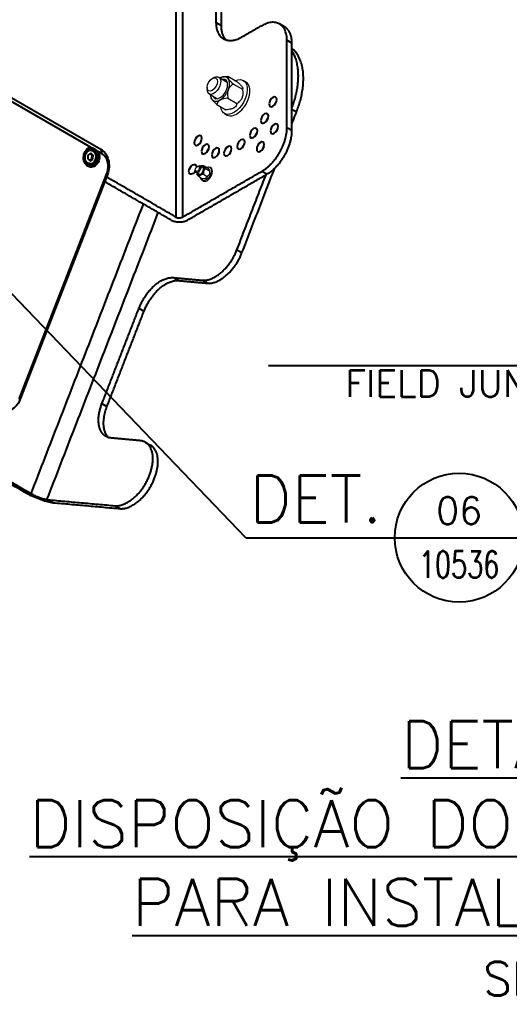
# Model space of a CAD drawing. Header units: millimetres. Extents: x 0 to 8410, y 0 to 5940.
# Drawn here: x 1158 to 1523, y 3961 to 4687 of the extents above; entities that cross this region are included whole.
import ezdxf
from ezdxf.enums import TextEntityAlignment as Align

# ---------------------------------------------------------------- set-up
doc = ezdxf.new("R2010")
doc.units = ezdxf.units.MM
doc.header["$LTSCALE"] = 5
for name, color, linetype in [('DP_TUBOS', 7, 'Continuous'), ('EL3', 3, 'Continuous'), ('EL4', 4, 'Continuous'), ('ER100', 3, 'Continuous'), ('ER140', 4, 'Continuous'), ('ER80', 3, 'Continuous')]:
    doc.layers.add(name, color=color, linetype=linetype)
doc.styles.add('R80', font='simplex.shx', dxfattribs={"height": 2})

msp = doc.modelspace()

# ---------------------------------------------------------------- linework, layer by layer
at = {"color": 0, "linetype": 'Continuous', "lineweight": 0, "extrusion": (0.707107, 0.408248, 0.57735)}
for p, q in [((1301.3, 4643.07), (1302.55, 4643.8)), ((1306.15, 4644.15), (1312.45, 4640.52)), ((1309.38, 4644.35), (1310.17, 4644.49)), ((1312.93, 4644.81), (1319.69, 4640.91)), ((1297.46, 4636.42), (1297.46, 4634.97)), ((1317.02, 4639), (1323.77, 4635.1)), ((1323.96, 4636.13), (1324.05, 4635.88)), ((1324.44, 4641.62), (1326.43, 4640.47)), ((1298.95, 4631.67), (1305.24, 4628.04)), ((1300.48, 4628.54), (1300.4, 4628.78)), ((1312.93, 4628.47), (1319.69, 4624.57)), ((1304.76, 4623.75), (1311.52, 4619.86)), ((1310.29, 4617.11), (1312.28, 4615.96)), ((1315.07, 4620.31), (1314.28, 4620.17)), ((1290.21, 4577.69), (1290.71, 4577.98)), ((1294.68, 4576.66), (1292.15, 4578.12)), ((1293.45, 4578.2), (1293.76, 4578.26)), ((1294.87, 4578.38), (1297.58, 4576.82)), ((1300.29, 4576.64), (1299.49, 4577.1)), ((1291.79, 4571.66), (1289.26, 4573.11)), ((1289.88, 4571.86), (1289.84, 4571.95)), ((1291.6, 4569.94), (1294.31, 4568.37)), ((1294.87, 4571.83), (1297.58, 4570.26)), ((1296.51, 4576.05), (1299.22, 4574.49)), ((1299.3, 4574.9), (1299.34, 4574.8)), ((1294.61, 4566.81), (1293.81, 4567.27)), ((1295.73, 4568.56), (1295.42, 4568.5))]:
    msp.add_line(p, q, dxfattribs=at)
msp.add_lwpolyline([(1343.18, 4429.39), (1691.38, 4429.39), (1760.17, 4678.05)])
at = {"color": 0, "linetype": 'Continuous', "lineweight": 0, "extrusion": (-1.16467e-16, 3.51927e-17, -1)}
msp.add_ellipse((1302.55, 4637.91), major_axis=(3.6, 6.24), ratio=0.57735, start_param=-0.785398, end_param=3.926991, dxfattribs=at)
at = {"color": 0, "linetype": 'Continuous', "lineweight": 0}
for centre, major_axis, start_param, end_param in [((1301.3, 4638.64), (2.72, 4.71), -3.926991, 2.356194), ((1307.09, 4635.3), (-4.01, -6.94), -0.453899, 3.596487), ((1319.35, 4628.22), (-7.08, -12.26), 0, 3.141593), ((1290.21, 4575.91), (1.09, 1.89), -3.926991, 2.356194), ((1292.53, 4574.57), (-1.61, -2.79), -0.453899, 3.596487), ((1297.45, 4571.73), (-2.84, -4.92), 0, 3.141593)]:
    msp.add_ellipse(centre, major_axis=major_axis, ratio=0.57735, start_param=start_param, end_param=end_param, dxfattribs=at)
at = {"color": 0, "linetype": 'Continuous', "lineweight": 0, "extrusion": (-2.01459e-16, 2.76559e-16, -1)}
msp.add_ellipse((1317.36, 4629.36), major_axis=(7.08, 12.26), ratio=0.57735, start_param=-0.662464, end_param=3.804057, dxfattribs=at)
at = {"color": 0, "linetype": 'Continuous', "lineweight": 0, "extrusion": (-3.31999e-17, 1.79415e-16, -1)}
msp.add_ellipse((1290.71, 4575.62), major_axis=(1.45, 2.5), ratio=0.57735, start_param=-0.785398, end_param=3.926991, dxfattribs=at)
at = {"color": 0, "linetype": 'Continuous', "lineweight": 0, "extrusion": (-1.84859e-16, 1.38778e-16, -1)}
msp.add_ellipse((1296.65, 4572.19), major_axis=(2.84, 4.92), ratio=0.57735, start_param=-0.662464, end_param=3.804057, dxfattribs=at)
at = {"color": 0, "linetype": 'Continuous', "lineweight": 0}
for points, weights in [([(1313.21, 4642.92), (1311.21, 4645.76), (1307.22, 4643.54)], [0.868347502413, 0.808217983291, 0.992480227184]), ([(1314.16, 4639.38), (1314.16, 4641.57), (1313.21, 4642.92)], [1, 0.900099577495, 0.868347502413]), ([(1313.21, 4634.75), (1314.16, 4637.19), (1314.16, 4639.38)], [0.868347502413, 0.900099577495, 1]), ([(1300.01, 4631.06), (1300.05, 4628.97), (1300.96, 4627.68)], [0.992282047497, 0.898856450786, 0.868347502413]), ([(1300.96, 4627.68), (1303, 4624.77), (1307.09, 4627.13)], [0.868347502413, 0.807007203691, 1]), ([(1307.09, 4627.13), (1311.17, 4629.49), (1313.21, 4634.75)], [1, 0.807007203691, 0.868347502413]), ([(1294.99, 4577.63), (1294.19, 4578.77), (1292.58, 4577.87)], [0.868347502413, 0.808217983291, 0.992480227184]), ([(1295.37, 4576.21), (1295.37, 4577.08), (1294.99, 4577.63)], [1, 0.900099577495, 0.868347502413]), ([(1289.69, 4572.87), (1289.71, 4572.03), (1290.07, 4571.51)], [0.992282047497, 0.898856450785, 0.868347502413]), ([(1290.07, 4571.51), (1290.89, 4570.35), (1292.53, 4571.29)], [0.868347502413, 0.807007203691, 1]), ([(1292.53, 4571.29), (1294.17, 4572.24), (1294.99, 4574.35)], [1, 0.807007203691, 0.868347502413]), ([(1294.99, 4574.35), (1295.37, 4575.33), (1295.37, 4576.21)], [0.868347502413, 0.900099577495, 1])]:
    msp.add_rational_spline(points, weights, degree=2, dxfattribs=at)
for points, knots in [([(1310.17, 4644.49), (1310.49, 4644.55), (1310.81, 4644.6), (1311.73, 4644.72), (1312.33, 4644.77), (1312.93, 4644.81)], [5.632661, 5.632661, 5.632661, 5.632661, 6.19686, 6.19686, 7.216491, 7.216491, 7.216491, 7.216491]), ([(1312.93, 4644.81), (1312.89, 4644.78), (1312.86, 4644.74), (1312.72, 4644.59), (1312.65, 4644.43), (1312.65, 4643.96), (1312.76, 4643.63), (1313.07, 4643.13), (1313.1, 4643.08), (1313.15, 4643.01), (1313.17, 4642.98), (1313.19, 4642.95), (1313.2, 4642.93), (1313.21, 4642.92)], [0, 0, 0, 0, 0.377318, 0.377318, 1.688809, 1.688809, 3.321649, 3.321649, 3.493345, 3.493345, 3.568524, 3.568524, 3.616998, 3.616998, 3.616998, 3.616998]), ([(1313.21, 4642.92), (1313.21, 4642.92), (1313.21, 4642.91), (1313.23, 4642.89), (1313.24, 4642.88), (1313.27, 4642.83), (1313.29, 4642.81), (1313.34, 4642.75), (1313.36, 4642.71), (1313.46, 4642.58), (1313.54, 4642.48), (1313.81, 4642.15), (1314.01, 4641.92), (1314.66, 4641.23), (1315.14, 4640.74), (1316.08, 4639.84), (1316.55, 4639.42), (1317.02, 4639)], [3.616998, 3.616998, 3.616998, 3.616998, 3.623819, 3.623819, 3.681711, 3.681711, 3.769744, 3.769744, 3.879, 3.879, 4.187152, 4.187152, 4.851847, 4.851847, 6.118117, 6.118117, 7.216598, 7.216598, 7.216598, 7.216598]), ([(1317.02, 4639), (1316.86, 4638.9), (1316.7, 4638.79), (1315.99, 4638.31), (1315.45, 4637.88), (1314.35, 4636.78), (1313.81, 4636.07), (1313.37, 4635.13), (1313.33, 4635.04), (1313.28, 4634.91), (1313.26, 4634.87), (1313.23, 4634.8), (1313.22, 4634.78), (1313.21, 4634.75)], [0, 0, 0, 0, 0.377233, 0.377233, 1.687862, 1.687862, 3.321866, 3.321866, 3.490576, 3.490576, 3.567191, 3.567191, 3.617027, 3.617027, 3.617027, 3.617027]), ([(1319.69, 4640.91), (1319.85, 4640.76), (1320, 4640.62), (1320.71, 4639.97), (1321.25, 4639.46), (1322.35, 4638.36), (1322.89, 4637.78), (1323.33, 4637.2), (1323.37, 4637.15), (1323.43, 4637.07), (1323.44, 4637.05), (1323.46, 4637.02), (1323.47, 4637.01), (1323.48, 4637)], [0, 0, 0, 0, 0.377318, 0.377318, 1.688809, 1.688809, 3.321649, 3.321649, 3.493345, 3.493345, 3.568524, 3.568524, 3.601267, 3.601267, 3.601267, 3.601267]), ([(1323.5, 4636.97), (1323.51, 4636.96), (1323.52, 4636.94), (1323.55, 4636.9), (1323.56, 4636.88), (1323.6, 4636.82), (1323.62, 4636.79), (1323.7, 4636.67), (1323.74, 4636.59), (1323.88, 4636.34), (1323.95, 4636.19), (1324.07, 4635.79), (1324.07, 4635.59), (1323.96, 4635.29), (1323.88, 4635.19), (1323.77, 4635.1)], [3.632729, 3.632729, 3.632729, 3.632729, 3.681711, 3.681711, 3.769744, 3.769744, 3.879, 3.879, 4.187152, 4.187152, 4.851847, 4.851847, 6.118117, 6.118117, 7.216598, 7.216598, 7.216598, 7.216598]), ([(1323.77, 4635.1), (1323.81, 4634.88), (1323.84, 4634.67), (1323.98, 4633.69), (1324.05, 4632.91), (1324.05, 4631.18), (1323.94, 4630.22), (1323.63, 4629.21), (1323.6, 4629.12), (1323.55, 4628.98), (1323.54, 4628.94), (1323.51, 4628.88), (1323.51, 4628.86), (1323.5, 4628.84)], [0, 0, 0, 0, 0.377233, 0.377233, 1.687862, 1.687862, 3.321866, 3.321866, 3.490576, 3.490576, 3.567191, 3.567191, 3.601296, 3.601296, 3.601296, 3.601296]), ([(1300.96, 4627.68), (1300.96, 4627.68), (1300.96, 4627.68), (1300.94, 4627.7), (1300.93, 4627.72), (1300.9, 4627.76), (1300.88, 4627.79), (1300.85, 4627.84), (1300.83, 4627.87), (1300.75, 4627.99), (1300.7, 4628.07), (1300.58, 4628.29), (1300.53, 4628.42), (1300.48, 4628.54)], [3.616998, 3.616998, 3.616998, 3.616998, 3.623819, 3.623819, 3.681711, 3.681711, 3.769744, 3.769744, 3.879, 3.879, 4.187152, 4.187152, 4.733476, 4.733476, 4.733476, 4.733476]), ([(1304.76, 4623.75), (1304.6, 4623.9), (1304.44, 4624.04), (1303.74, 4624.69), (1303.2, 4625.2), (1302.1, 4626.3), (1301.56, 4626.88), (1301.12, 4627.46), (1301.08, 4627.51), (1301.02, 4627.59), (1301.01, 4627.61), (1300.98, 4627.65), (1300.97, 4627.66), (1300.96, 4627.68)], [0, 0, 0, 0, 0.377318, 0.377318, 1.688809, 1.688809, 3.321649, 3.321649, 3.493345, 3.493345, 3.568524, 3.568524, 3.616998, 3.616998, 3.616998, 3.616998]), ([(1312.93, 4628.47), (1312.7, 4628.46), (1312.47, 4628.44), (1311.48, 4628.36), (1310.7, 4628.26), (1309.07, 4627.94), (1308.24, 4627.7), (1307.44, 4627.32), (1307.36, 4627.28), (1307.25, 4627.22), (1307.21, 4627.2), (1307.14, 4627.16), (1307.11, 4627.15), (1307.09, 4627.13), (1307.09, 4627.13), (1307.09, 4627.13)], [0, 0, 0, 0, 0.390942, 0.390942, 1.70681, 1.70681, 3.290399, 3.290399, 3.458722, 3.458722, 3.550802, 3.550802, 3.615521, 3.615521, 3.615888, 3.615888, 3.615888, 3.615888]), ([(1313.21, 4634.75), (1313.21, 4634.75), (1313.21, 4634.74), (1313.2, 4634.71), (1313.18, 4634.68), (1313.16, 4634.6), (1313.14, 4634.56), (1313.09, 4634.4), (1313.05, 4634.3), (1312.97, 4634.03), (1312.93, 4633.87), (1312.79, 4633.28), (1312.72, 4632.83), (1312.59, 4631.25), (1312.67, 4629.96), (1312.93, 4628.47)], [3.617027, 3.617027, 3.617027, 3.617027, 3.622193, 3.622193, 3.679526, 3.679526, 3.764967, 3.764967, 3.953818, 3.953818, 4.235453, 4.235453, 4.997216, 4.997216, 6.914269, 6.914269, 6.914269, 6.914269]), ([(1323.48, 4628.79), (1323.47, 4628.77), (1323.46, 4628.74), (1323.43, 4628.67), (1323.41, 4628.62), (1323.35, 4628.48), (1323.3, 4628.38), (1323.19, 4628.14), (1323.11, 4628), (1322.82, 4627.48), (1322.58, 4627.14), (1321.66, 4626.01), (1320.79, 4625.27), (1319.69, 4624.57)], [3.632759, 3.632759, 3.632759, 3.632759, 3.679526, 3.679526, 3.764967, 3.764967, 3.953818, 3.953818, 4.235453, 4.235453, 4.997216, 4.997216, 6.914269, 6.914269, 6.914269, 6.914269]), ([(1307.09, 4627.13), (1307.06, 4627.11), (1307.03, 4627.1), (1306.97, 4627.06), (1306.93, 4627.04), (1306.82, 4626.97), (1306.75, 4626.92), (1306.58, 4626.8), (1306.48, 4626.73), (1306.16, 4626.46), (1305.96, 4626.26), (1305.45, 4625.65), (1305.22, 4625.22), (1304.92, 4624.45), (1304.83, 4624.1), (1304.76, 4623.75)], [3.615888, 3.615888, 3.615888, 3.615888, 3.680117, 3.680117, 3.771576, 3.771576, 3.957492, 3.957492, 4.224418, 4.224418, 4.899029, 4.899029, 6.19686, 6.19686, 7.216491, 7.216491, 7.216491, 7.216491]), ([(1317.34, 4621.18), (1317.32, 4621.17), (1317.3, 4621.16), (1317.24, 4621.13), (1317.2, 4621.11), (1317.08, 4621.04), (1317, 4621), (1316.79, 4620.9), (1316.66, 4620.85), (1316.21, 4620.66), (1315.86, 4620.55), (1314.81, 4620.25), (1314.06, 4620.12), (1312.72, 4619.95), (1312.12, 4619.89), (1311.52, 4619.86)], [3.631623, 3.631623, 3.631623, 3.631623, 3.680117, 3.680117, 3.771576, 3.771576, 3.957492, 3.957492, 4.224418, 4.224418, 4.899029, 4.899029, 6.19686, 6.19686, 7.216491, 7.216491, 7.216491, 7.216491]), ([(1319.69, 4624.57), (1319.66, 4624.44), (1319.63, 4624.31), (1319.49, 4623.73), (1319.32, 4623.28), (1318.77, 4622.34), (1318.35, 4621.86), (1317.69, 4621.4), (1317.62, 4621.36), (1317.52, 4621.29), (1317.48, 4621.27), (1317.42, 4621.23), (1317.4, 4621.22), (1317.38, 4621.21)], [0, 0, 0, 0, 0.390942, 0.390942, 1.70681, 1.70681, 3.290399, 3.290399, 3.458722, 3.458722, 3.550802, 3.550802, 3.600153, 3.600153, 3.600153, 3.600153]), ([(1293.76, 4578.26), (1293.89, 4578.28), (1294.02, 4578.3), (1294.39, 4578.35), (1294.63, 4578.37), (1294.87, 4578.38)], [5.632661, 5.632661, 5.632661, 5.632661, 6.19686, 6.19686, 7.216491, 7.216491, 7.216491, 7.216491]), ([(1294.87, 4578.38), (1294.86, 4578.37), (1294.85, 4578.36), (1294.79, 4578.29), (1294.76, 4578.23), (1294.76, 4578.04), (1294.8, 4577.91), (1294.93, 4577.71), (1294.94, 4577.69), (1294.96, 4577.66), (1294.97, 4577.65), (1294.98, 4577.64), (1294.98, 4577.63), (1294.99, 4577.63)], [0, 0, 0, 0, 0.377318, 0.377318, 1.688809, 1.688809, 3.321649, 3.321649, 3.493345, 3.493345, 3.568524, 3.568524, 3.616998, 3.616998, 3.616998, 3.616998]), ([(1294.99, 4577.63), (1294.99, 4577.62), (1294.99, 4577.62), (1294.99, 4577.62), (1295, 4577.61), (1295.01, 4577.59), (1295.02, 4577.58), (1295.04, 4577.56), (1295.05, 4577.54), (1295.09, 4577.49), (1295.12, 4577.45), (1295.23, 4577.32), (1295.31, 4577.23), (1295.57, 4576.95), (1295.76, 4576.75), (1296.14, 4576.39), (1296.33, 4576.22), (1296.51, 4576.05)], [3.616998, 3.616998, 3.616998, 3.616998, 3.623819, 3.623819, 3.681711, 3.681711, 3.769744, 3.769744, 3.879, 3.879, 4.187152, 4.187152, 4.851847, 4.851847, 6.118117, 6.118117, 7.216598, 7.216598, 7.216598, 7.216598]), ([(1297.58, 4576.82), (1297.65, 4576.76), (1297.71, 4576.7), (1297.99, 4576.44), (1298.21, 4576.24), (1298.65, 4575.8), (1298.87, 4575.56), (1299.05, 4575.33), (1299.06, 4575.31), (1299.08, 4575.28), (1299.09, 4575.27), (1299.1, 4575.26), (1299.1, 4575.25), (1299.11, 4575.25)], [0, 0, 0, 0, 0.377318, 0.377318, 1.688809, 1.688809, 3.321649, 3.321649, 3.493345, 3.493345, 3.568524, 3.568524, 3.601267, 3.601267, 3.601267, 3.601267]), ([(1290.07, 4571.51), (1290.07, 4571.51), (1290.07, 4571.51), (1290.06, 4571.52), (1290.06, 4571.53), (1290.05, 4571.54), (1290.04, 4571.55), (1290.03, 4571.58), (1290.02, 4571.59), (1289.99, 4571.64), (1289.97, 4571.67), (1289.92, 4571.76), (1289.9, 4571.81), (1289.88, 4571.86)], [3.616998, 3.616998, 3.616998, 3.616998, 3.623819, 3.623819, 3.681711, 3.681711, 3.769744, 3.769744, 3.879, 3.879, 4.187152, 4.187152, 4.733476, 4.733476, 4.733476, 4.733476]), ([(1291.6, 4569.94), (1291.53, 4570), (1291.47, 4570.05), (1291.19, 4570.31), (1290.97, 4570.52), (1290.53, 4570.96), (1290.31, 4571.19), (1290.14, 4571.42), (1290.12, 4571.44), (1290.1, 4571.47), (1290.09, 4571.48), (1290.08, 4571.5), (1290.08, 4571.5), (1290.07, 4571.51)], [0, 0, 0, 0, 0.377318, 0.377318, 1.688809, 1.688809, 3.321649, 3.321649, 3.493345, 3.493345, 3.568524, 3.568524, 3.616998, 3.616998, 3.616998, 3.616998]), ([(1292.53, 4571.29), (1292.52, 4571.28), (1292.51, 4571.28), (1292.48, 4571.26), (1292.47, 4571.25), (1292.42, 4571.23), (1292.39, 4571.21), (1292.32, 4571.16), (1292.29, 4571.13), (1292.16, 4571.02), (1292.08, 4570.94), (1291.87, 4570.7), (1291.78, 4570.53), (1291.66, 4570.22), (1291.62, 4570.08), (1291.6, 4569.94)], [3.615888, 3.615888, 3.615888, 3.615888, 3.680117, 3.680117, 3.771576, 3.771576, 3.957492, 3.957492, 4.224418, 4.224418, 4.899029, 4.899029, 6.19686, 6.19686, 7.216491, 7.216491, 7.216491, 7.216491]), ([(1294.87, 4571.83), (1294.78, 4571.82), (1294.69, 4571.82), (1294.29, 4571.78), (1293.98, 4571.74), (1293.33, 4571.62), (1292.99, 4571.52), (1292.67, 4571.37), (1292.64, 4571.35), (1292.59, 4571.33), (1292.58, 4571.32), (1292.55, 4571.3), (1292.54, 4571.3), (1292.53, 4571.29), (1292.53, 4571.29), (1292.53, 4571.29)], [0, 0, 0, 0, 0.390942, 0.390942, 1.70681, 1.70681, 3.290399, 3.290399, 3.458722, 3.458722, 3.550802, 3.550802, 3.615521, 3.615521, 3.615888, 3.615888, 3.615888, 3.615888]), ([(1294.99, 4574.35), (1294.99, 4574.35), (1294.99, 4574.35), (1294.98, 4574.33), (1294.98, 4574.32), (1294.96, 4574.29), (1294.96, 4574.27), (1294.94, 4574.21), (1294.92, 4574.17), (1294.89, 4574.06), (1294.87, 4574), (1294.82, 4573.76), (1294.79, 4573.58), (1294.74, 4572.94), (1294.77, 4572.43), (1294.87, 4571.83)], [3.617027, 3.617027, 3.617027, 3.617027, 3.622193, 3.622193, 3.679526, 3.679526, 3.764967, 3.764967, 3.953818, 3.953818, 4.235453, 4.235453, 4.997216, 4.997216, 6.914269, 6.914269, 6.914269, 6.914269]), ([(1296.51, 4576.05), (1296.45, 4576.01), (1296.38, 4575.97), (1296.1, 4575.78), (1295.89, 4575.6), (1295.44, 4575.16), (1295.23, 4574.88), (1295.05, 4574.5), (1295.04, 4574.47), (1295.01, 4574.41), (1295.01, 4574.4), (1295, 4574.37), (1294.99, 4574.36), (1294.99, 4574.35)], [0, 0, 0, 0, 0.377233, 0.377233, 1.687862, 1.687862, 3.321866, 3.321866, 3.490576, 3.490576, 3.567191, 3.567191, 3.617027, 3.617027, 3.617027, 3.617027]), ([(1297.58, 4570.26), (1297.57, 4570.21), (1297.56, 4570.16), (1297.5, 4569.93), (1297.44, 4569.75), (1297.22, 4569.37), (1297.05, 4569.18), (1296.78, 4568.99), (1296.76, 4568.97), (1296.72, 4568.95), (1296.7, 4568.94), (1296.68, 4568.92), (1296.67, 4568.92), (1296.66, 4568.92)], [0, 0, 0, 0, 0.390942, 0.390942, 1.70681, 1.70681, 3.290399, 3.290399, 3.458722, 3.458722, 3.550802, 3.550802, 3.600153, 3.600153, 3.600153, 3.600153]), ([(1299.11, 4571.96), (1299.1, 4571.95), (1299.1, 4571.94), (1299.09, 4571.91), (1299.08, 4571.89), (1299.05, 4571.83), (1299.04, 4571.79), (1298.99, 4571.7), (1298.96, 4571.64), (1298.84, 4571.43), (1298.75, 4571.29), (1298.38, 4570.84), (1298.03, 4570.55), (1297.58, 4570.26)], [3.632759, 3.632759, 3.632759, 3.632759, 3.679526, 3.679526, 3.764967, 3.764967, 3.953818, 3.953818, 4.235453, 4.235453, 4.997216, 4.997216, 6.914269, 6.914269, 6.914269, 6.914269]), ([(1299.11, 4575.24), (1299.12, 4575.23), (1299.12, 4575.23), (1299.13, 4575.21), (1299.14, 4575.2), (1299.16, 4575.18), (1299.16, 4575.17), (1299.19, 4575.12), (1299.21, 4575.09), (1299.27, 4574.99), (1299.29, 4574.93), (1299.34, 4574.77), (1299.34, 4574.69), (1299.3, 4574.57), (1299.27, 4574.52), (1299.22, 4574.49)], [3.632729, 3.632729, 3.632729, 3.632729, 3.681711, 3.681711, 3.769744, 3.769744, 3.879, 3.879, 4.187152, 4.187152, 4.851847, 4.851847, 6.118117, 6.118117, 7.216598, 7.216598, 7.216598, 7.216598]), ([(1299.22, 4574.49), (1299.24, 4574.4), (1299.25, 4574.31), (1299.31, 4573.93), (1299.34, 4573.61), (1299.34, 4572.91), (1299.29, 4572.53), (1299.17, 4572.13), (1299.15, 4572.09), (1299.13, 4572.03), (1299.13, 4572.02), (1299.12, 4571.99), (1299.12, 4571.99), (1299.11, 4571.98)], [0, 0, 0, 0, 0.377233, 0.377233, 1.687862, 1.687862, 3.321866, 3.321866, 3.490576, 3.490576, 3.567191, 3.567191, 3.601296, 3.601296, 3.601296, 3.601296]), ([(1296.64, 4568.91), (1296.64, 4568.9), (1296.63, 4568.9), (1296.6, 4568.88), (1296.59, 4568.87), (1296.54, 4568.85), (1296.51, 4568.83), (1296.42, 4568.79), (1296.37, 4568.77), (1296.19, 4568.7), (1296.05, 4568.65), (1295.63, 4568.53), (1295.33, 4568.48), (1294.79, 4568.41), (1294.55, 4568.39), (1294.31, 4568.37)], [3.631623, 3.631623, 3.631623, 3.631623, 3.680117, 3.680117, 3.771576, 3.771576, 3.957492, 3.957492, 4.224418, 4.224418, 4.899029, 4.899029, 6.19686, 6.19686, 7.216491, 7.216491, 7.216491, 7.216491])]:
    msp.add_open_spline(points, degree=3, knots=knots, dxfattribs=at)
at = {"layer": 'DP_TUBOS'}
for q in [(1107.55, 4528.94), (1533.1, 4301.35)]:
    msp.add_line((1326.42, 4301.35), q, dxfattribs=at)
msp.add_circle((1485.14, 4301.35), 47.96, dxfattribs=at)
at = {"layer": 'EL3', "extrusion": (0.707107, 0.408248, 0.57735)}
for p, q in [((1056.75, 4683.7), (1218.25, 4590.45)), ((1210.62, 4591.97), (1141.6, 4631.82)), ((1208.73, 4586.17), (1208.57, 4583.34)), ((1210.76, 4587.51), (1208.73, 4586.17)), ((1209.72, 4590.79), (1210.59, 4590.71)), ((1211.76, 4586.09), (1210.34, 4587.24)), ((1212.62, 4586.01), (1210.76, 4587.51)), ((1211.59, 4583.25), (1211.76, 4586.09)), ((1212.62, 4586.01), (1211.76, 4586.09)), ((1212.45, 4583.18), (1212.62, 4586.01)), ((1219.17, 4587.03), (1216.48, 4588.58)), ((1218.25, 4590.45), (1219.17, 4587.03)), ((1208.57, 4583.34), (1210.42, 4581.84)), ((1208.64, 4578.82), (1209.51, 4578.74)), ((1209.98, 4582.19), (1211.59, 4583.25)), ((1210.42, 4581.84), (1212.45, 4583.18)), ((1212.45, 4583.18), (1211.59, 4583.25)), ((1157.75, 4405.18), (1222.92, 4573.01)), ((1223.26, 4571.76), (1158.08, 4403.93)), ((1222.92, 4573.01), (1223.26, 4571.76)), ((1158.08, 4403.93), (1157.75, 4405.18))]:
    msp.add_line(p, q, dxfattribs=at)
at = {"layer": 'EL3'}
for centre, major_axis, start_param, end_param in [((1210.81, 4584.66), (-0.59, -6.56), -3.49188, 2.791305), ((1210.59, 4584.68), (-0.46, -5.1), -3.49188, 2.791305), ((1209.18, 4584.8), (0.54, 5.98), 0, 0.121931), ((1209.18, 4584.8), (0.59, 6.56), -0.350287, -0.157739), ((1209.18, 4584.8), (0.59, 6.56), -0.583426, -0.350287), ((1215.41, 4577.35), (0.95, 10.58), -1.921084, -0.350287), ((1209.18, 4584.8), (-0.54, -5.98), -0.121931, 0), ((1209.18, 4584.8), (-0.59, -6.56), 0.157739, 0.583426)]:
    msp.add_ellipse(centre, major_axis=major_axis, ratio=0.788779, start_param=start_param, end_param=end_param, dxfattribs=at)
at = {"layer": 'EL3', "extrusion": (1.93618e-16, -6.30138e-17, -1)}
msp.add_ellipse((1211.35, 4584.61), major_axis=(-0.67, -7.44), ratio=0.788779, start_param=-2.203407, end_param=2.903981, dxfattribs=at)
at = {"layer": 'EL3', "extrusion": (-3.25117e-17, -9.83815e-17, -1)}
msp.add_ellipse((1210.05, 4584.73), major_axis=(0.54, 5.98), ratio=0.788779, start_param=-0.581609, end_param=0, dxfattribs=at)
at = {"layer": 'EL3', "extrusion": (2.77556e-17, -4.80741e-17, -1)}
for centre, major_axis, start_param, end_param in [((1213.24, 4577.55), (1.27, 14.11), 0.350287, 1.921084), ((1148.07, 4409.72), (-1.27, -14.11), -1.220509, 0.350287)]:
    msp.add_ellipse(centre, major_axis=major_axis, ratio=0.788779, start_param=start_param, end_param=end_param, dxfattribs=at)
at = {"layer": 'EL3', "extrusion": (1.88638e-16, -1.18301e-16, -1)}
msp.add_ellipse((1210.05, 4584.73), major_axis=(-0.54, -5.98), ratio=0.788779, start_param=0, end_param=0.581609, dxfattribs=at)
at = {"layer": 'EL3'}
msp.add_open_spline([(1210.62, 4591.97), (1213.23, 4591.49), (1216.48, 4588.58)], degree=2, dxfattribs=at)
msp.add_open_spline([(1210.59, 4590.71), (1211.1, 4590.66), (1211.59, 4590.52), (1212.53, 4590.06), (1212.96, 4589.74), (1213.73, 4588.94), (1214.06, 4588.46), (1214.59, 4587.38), (1214.78, 4586.78), (1214.99, 4585.53), (1215.01, 4584.87), (1214.89, 4583.58), (1214.74, 4582.95), (1214.28, 4581.75), (1213.98, 4581.19), (1213.23, 4580.22), (1212.79, 4579.81), (1211.84, 4579.17), (1211.32, 4578.95), (1210.37, 4578.73), (1209.94, 4578.7), (1209.51, 4578.74)], degree=3, knots=[5.932898, 5.932898, 5.932898, 5.932898, 6.228544, 6.228544, 6.531629, 6.531629, 6.849836, 6.849836, 7.179214, 7.179214, 7.51294, 7.51294, 7.847513, 7.847513, 8.181115, 8.181115, 8.509938, 8.509938, 8.826506, 8.826506, 9.074491, 9.074491, 9.074491, 9.074491], dxfattribs=at)
at = {"layer": 'EL4', "extrusion": (0.707107, 0.408248, 0.57735)}
for p, q in [((1308.08, 4682.43), (1304.32, 4684.6)), ((1355.17, 4681.57), (1351.41, 4683.74)), ((1360.66, 4669.44), (1356.91, 4671.61)), ((1360.66, 4620.44), (1364.13, 4618.44)), ((1360.66, 4604.36), (1356.91, 4606.53)), ((1288.67, 4575.02), (1288.67, 4574.44)), ((1341.88, 4571.83), (1338.12, 4573.99)), ((1319.69, 4515.7), (1323.44, 4513.53)), ((1272.34, 4494.9), (1276.09, 4492.73)), ((1294.05, 4492.97), (1297.81, 4490.8)), ((1246.69, 4472.12), (1250.45, 4469.95)), ((1219.13, 4401.12), (1222.89, 4398.95)), ((1251.58, 4372.3), (1255.34, 4370.13)), ((1166.37, 4334.03), (1163.12, 4334.32)), ((1177.95, 4329.67), (1181.71, 4327.5)), ((1179.05, 4329.57), (1182.8, 4327.4)), ((1228.93, 4325.13), (1232.68, 4322.96))]:
    msp.add_line(p, q, dxfattribs=at)
at = {"layer": 'EL4', "extrusion": (-1.57104e-16, 1.86852e-16, -1)}
msp.add_ellipse((1346.45, 4625.81), major_axis=(-2, -3.47), ratio=0.57735, start_param=-5.497787, end_param=0.785398, dxfattribs=at)
at = {"layer": 'EL4'}
for centre, start_param, end_param in [((1350.21, 4623.64), -1.925545, -1.216048), ((1344.05, 4611.29), -1.925545, -1.216048), ((1335.84, 4600.4), -1.925545, -1.216048), ((1351.27, 4603.55), -1.925542, -1.21605), ((1294.52, 4594.84), -1.925545, -1.216048), ((1326.39, 4592.01), -1.925545, -1.216048), ((1340.95, 4590.12), -1.925545, -1.216048), ((1299.86, 4588.44), -1.925545, -1.216048), ((1307.47, 4585.72), -1.925545, -1.216048), ((1316.61, 4586.95), -1.925545, -1.216048), ((1290.55, 4573.36), -1.630681, -1.216048)]:
    msp.add_ellipse(centre, major_axis=(-2, -3.47), ratio=0.57735, start_param=start_param, end_param=end_param, dxfattribs=at)
at = {"layer": 'EL4', "extrusion": (-2.36652e-16, 1.04582e-16, -1)}
msp.add_ellipse((1340.29, 4613.46), major_axis=(-2, -3.47), ratio=0.57735, start_param=-5.497787, end_param=0.785398, dxfattribs=at)
at = {"layer": 'EL4', "extrusion": (-2.32933e-16, 1.66533e-16, -1)}
msp.add_ellipse((1332.09, 4602.56), major_axis=(-2, -3.47), ratio=0.57735, start_param=-5.497787, end_param=0.785398, dxfattribs=at)
at = {"layer": 'EL4', "extrusion": (-1.44222e-16, -1.28814e-17, -1)}
msp.add_ellipse((1347.51, 4605.72), major_axis=(-2, -3.47), ratio=0.57735, start_param=-5.497787, end_param=0.785398, dxfattribs=at)
at = {"layer": 'EL4', "extrusion": (-2.60689e-16, 1.18459e-16, -1)}
msp.add_ellipse((1290.77, 4597.01), major_axis=(-2, -3.47), ratio=0.57735, start_param=-5.497787, end_param=0.785398, dxfattribs=at)
at = {"layer": 'EL4', "extrusion": (-8.87111e-17, 8.32667e-17, -1)}
for centre in [(1296.1, 4590.61), (1312.85, 4589.12)]:
    msp.add_ellipse(centre, major_axis=(-2, -3.47), ratio=0.57735, start_param=-5.497787, end_param=0.785398, dxfattribs=at)
at = {"layer": 'EL4', "extrusion": (-1.12748e-16, 9.71445e-17, -1)}
msp.add_ellipse((1303.71, 4587.89), major_axis=(-2, -3.47), ratio=0.57735, start_param=-5.497787, end_param=0.785398, dxfattribs=at)
at = {"layer": 'EL4', "extrusion": (-6.09555e-17, 1.31341e-16, -1)}
msp.add_ellipse((1322.63, 4594.18), major_axis=(-2, -3.47), ratio=0.57735, start_param=-5.497787, end_param=0.785398, dxfattribs=at)
at = {"layer": 'EL4', "extrusion": (-2.08896e-16, 1.52656e-16, -1)}
for centre, major_axis, start_param, end_param in [((1337.2, 4592.29), (-2, -3.47), -5.497787, 0.785398), ((1286.79, 4575.53), (2, 3.47), -2.356194, 0.770636)]:
    msp.add_ellipse(centre, major_axis=major_axis, ratio=0.57735, start_param=start_param, end_param=end_param, dxfattribs=at)
at = {"layer": 'EL4', "extrusion": (-2.03185e-17, -2.03185e-17, -1)}
msp.add_ellipse((1286.79, 4575.53), major_axis=(-2, -3.47), ratio=0.57735, start_param=-1.515567, end_param=0.785398, dxfattribs=at)
at = {"layer": 'EL4'}
for points in [[(1304.32, 4684.6), (1304.32, 4774.26)], [(1279.28, 4540.02), (1279.28, 4767.21)], [(1308.08, 4682.43), (1308.08, 4772.09)], [(1274.27, 4764.31), (1274.27, 4540.02)], [(1338.12, 4682.42), (1321.64, 4672.91)], [(1356.91, 4606.53), (1356.91, 4671.61)], [(1360.66, 4604.36), (1360.66, 4669.44)], [(1360.66, 4609.5), (1364.13, 4618.44)], [(1274.27, 4540.02), (1222.53, 4569.89)], [(1279.28, 4540.02), (1338.12, 4573.99)], [(1283.03, 4537.85), (1341.88, 4571.83)], [(1319.69, 4515.7), (1341.33, 4571.51)], [(1323.44, 4513.53), (1347.81, 4576.36)], [(1270.51, 4537.85), (1221.16, 4566.35)], [(1166.37, 4334.03), (1250.04, 4549.67)], [(1163.12, 4334.32), (799.95, 4543.99)], [(1166.37, 4334.03), (803.21, 4543.7)], [(1260.88, 4543.41), (1177.95, 4329.67)], [(1272.34, 4494.9), (1294.05, 4492.97)], [(1276.09, 4492.73), (1297.81, 4490.8)], [(1219.13, 4401.12), (1246.69, 4472.12)], [(1222.89, 4398.95), (1250.45, 4469.95)], [(1247.7, 4373.5), (1226.04, 4375.49)], [(1177.95, 4329.67), (1179.05, 4329.57)], [(1179.05, 4329.57), (1228.93, 4325.13)], [(1181.71, 4327.5), (1182.8, 4327.4)], [(1182.8, 4327.4), (1232.68, 4322.96)]]:
    msp.add_open_spline(points, degree=1, dxfattribs=at)
for points, weights in [([(1321.64, 4672.91), (1304.38, 4664.63), (1304.32, 4684.6)], [1, 0.73748302326, 1]), ([(1311.88, 4671.57), (1308.1, 4675.19), (1308.08, 4682.43)], [0.870929516473, 0.885688316881, 1]), ([(1356.91, 4671.61), (1356.89, 4693.27), (1338.12, 4682.42)], [1, 0.707140447716, 1]), ([(1360.66, 4669.44), (1360.66, 4678.4), (1355.17, 4681.57)], [1, 0.853726241909, 0.853570390092]), ([(1364.13, 4618.44), (1377.1, 4651.89), (1360.66, 4665.6)], [1, 0.77752708798, 0.893061101486]), ([(1360.66, 4621.37), (1370.82, 4648.32), (1360.66, 4663.55)], [0.993590937464, 0.810908935659, 0.866568609483]), ([(1338.12, 4573.99), (1356.91, 4584.84), (1356.91, 4606.53)], [1, 0.707140447716, 1]), ([(1341.88, 4571.83), (1360.66, 4582.67), (1360.66, 4604.36)], [1, 0.707140447716, 1]), ([(1270.51, 4537.85), (1276.77, 4534.24), (1283.03, 4537.85)], [1, 0.707106781187, 1]), ([(1294.05, 4492.97), (1310.3, 4491.52), (1319.69, 4515.7)], [1, 0.707140447716, 1]), ([(1297.81, 4490.8), (1314.06, 4489.35), (1323.44, 4513.53)], [1, 0.707140447716, 1]), ([(1246.69, 4472.12), (1256.06, 4496.32), (1272.34, 4494.9)], [1, 0.707140447716, 1]), ([(1250.45, 4469.95), (1259.82, 4494.15), (1276.09, 4492.73)], [1, 0.707140447716, 1]), ([(1226.04, 4375.49), (1209.76, 4376.91), (1219.13, 4401.12)], [1, 0.707140447716, 1]), ([(1224.14, 4375.84), (1216.71, 4382.99), (1222.89, 4398.95)], [0.885227196935, 0.785485545104, 1])]:
    msp.add_rational_spline(points, weights, degree=2, dxfattribs=at)
for points, knots in [([(1274.27, 4540.02), (1274.63, 4539.81), (1275.1, 4539.63), (1275.65, 4539.53), (1276.18, 4539.42), (1276.78, 4539.39), (1277.34, 4539.45), (1277.92, 4539.5), (1278.46, 4539.64), (1278.89, 4539.83), (1279.03, 4539.89), (1279.16, 4539.95), (1279.28, 4540.02)], [-0.785398, -0.785398, -0.785398, -0.785398, -0.307195, -0.307195, -0.307195, 0.15293, 0.15293, 0.15293, 0.631255, 0.631255, 0.631255, 0.785398, 0.785398, 0.785398, 0.785398]), ([(1181.71, 4327.5), (1180.56, 4327.6), (1179.17, 4327.87), (1176.04, 4328.7), (1174.33, 4329.25), (1170.89, 4330.54), (1169.19, 4331.25), (1165.95, 4332.77), (1164.43, 4333.56), (1163.12, 4334.32)], [0, 0, 0, 0, 3.166597, 3.166597, 6.373579, 6.373579, 9.457734, 9.457734, 12.606081, 12.606081, 12.606081, 12.606081]), ([(1177.95, 4329.67), (1177.31, 4329.72), (1176.49, 4329.87), (1175.53, 4330.13), (1174.63, 4330.38), (1173.6, 4330.71), (1172.55, 4331.11), (1171.5, 4331.51), (1170.43, 4331.96), (1169.45, 4332.42), (1168.43, 4332.9), (1167.5, 4333.39), (1166.73, 4333.82), (1166.61, 4333.89), (1166.49, 4333.96), (1166.37, 4334.03)], [0, 0, 0, 0, 0.25, 0.25, 0.25, 0.483958, 0.483958, 0.483958, 0.716598, 0.716598, 0.716598, 0.960403, 0.960403, 0.960403, 1, 1, 1, 1])]:
    msp.add_open_spline(points, degree=3, knots=knots, dxfattribs=at)
for points, weights, knots in [([(1228.93, 4325.13), (1245.18, 4323.67), (1254.57, 4347.86), (1263.95, 4372.05), (1247.7, 4373.5)], [1, 0.707123614133, 1, 0.707123614133, 1], [0, 0, 0, 1.570749, 1.570749, 3.141497, 3.141497, 3.141497]), ([(1232.68, 4322.96), (1248.94, 4321.51), (1258.32, 4345.69), (1265.53, 4364.25), (1255.34, 4370.13)], [1, 0.707123614133, 1, 0.758824809302, 0.914851137164], [0, 0, 0, 1.570749, 1.570749, 2.864215, 2.864215, 2.864215])]:
    msp.add_rational_spline(points, weights, degree=2, knots=knots, dxfattribs=at)

# ---------------------------------------------------------------- texts
at = {"layer": 'ER100', "style": 'R80'}
msp.add_text('SEM ESC.', height=25, dxfattribs=at).set_placement((1582.82, 3973.07), align=Align.MIDDLE_CENTER)
at = {"layer": 'ER140', "style": 'R80'}
msp.add_text('DET.', height=35, dxfattribs=at).set_placement((1328.94, 4330.21), align=Align.MIDDLE_LEFT)
for s, p in [('%%UDETALHE 04', (1582.82, 4147.18)), ("%%UDISPOSIÇÃO DOS SENSORES E JB'S", (1582.82, 4088.43)), ('%%UPARA INSTALAÇÃO EM CAMPO', (1582.82, 4029.84))]:
    msp.add_text(s, height=35, dxfattribs=at).set_placement(p, align=Align.MIDDLE_CENTER)
at = {"layer": 'ER80', "style": 'R80'}
msp.add_text('06', height=20, dxfattribs=at).set_placement((1485.14, 4321.49), align=Align.MIDDLE_CENTER)
at = {"layer": 'ER80', "style": 'R80', "width": 0.7}
msp.add_text('10536', height=20, dxfattribs=at).set_placement((1485.14, 4281.38), align=Align.MIDDLE_CENTER)
at = {"layer": 'ER80', "insert": (1680.62, 4459.5), "char_height": 20, "width": 370.6822, "attachment_point": 3, "style": 'R80'}
msp.add_mtext('iFJB-CCG3\\PFIELD JUNCTION BOX', dxfattribs=at)

doc.saveas('drawing.dxf')
